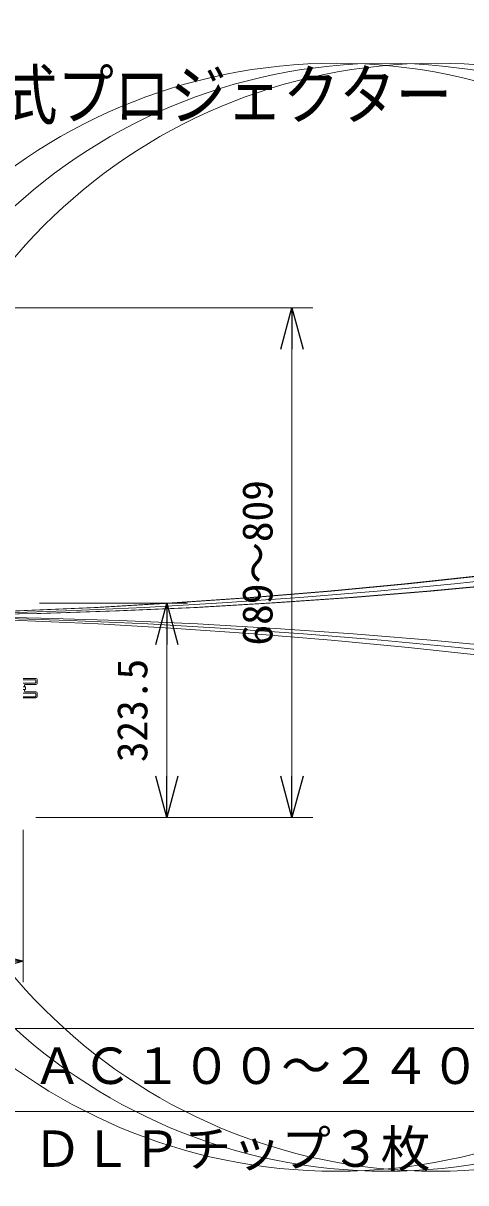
# Model space of a CAD drawing. Units: millimetres, scale not verified. Extents: x -772 to 708, y -714 to 761.
# Drawn here: x -20.6 to 6.1, y -10.8 to 59.2 of the extents above; entities that cross this region are included whole.
import ezdxf
from ezdxf.enums import TextEntityAlignment as Align

# ---------------------------------------------------------------- set-up
doc = ezdxf.new("R2010")
doc.units = ezdxf.units.MM
doc.header["$LTSCALE"] = 0.125
doc.layers.add('0-0_0', color=7, linetype='Continuous')
doc.layers.add('0-1_MOJI1', color=7, linetype='Continuous')
for name, color, linetype, lineweight in [('0-2_WAKU', 1, 'Continuous', 18), ('0-4_SUNPO', 3, 'Continuous', 18), ('0-5_GAIKEI', 1, 'Continuous', 18)]:
    doc.layers.add(name, color=color, linetype=linetype, lineweight=lineweight)
doc.styles.add('ＭＳ ゴシック', font='')
doc.styles.get('ＭＳ ゴシック').set_extended_font_data('MS Gothic')

# ---------------------------------------------------------------- blocks, each defined once
blk = doc.blocks.new('_Open30')
at = {"layer": '0-0_0'}
blk.add_line((0, 0), (-1, 0), dxfattribs=at)
blk.add_lwpolyline([(-1, 0.26795), (0, 0), (-1, -0.26795)], dxfattribs=at)
blk = doc.blocks.new('D1')
at = {"layer": '0-4_SUNPO'}
for p, q in [((44.9185, 211.6732), (53.8516, 211.6732)), ((52.6016, 201.2332), (52.6016, 209.1732)), ((44.6994, 198.7332), (53.8516, 198.7332))]:
    blk.add_line(p, q, dxfattribs=at)
at = {"layer": '0-4_SUNPO', "xscale": 2.5, "yscale": 2.5}
for p, rotation in [((52.6016, 211.6732), 90), ((52.6016, 198.7332), 270)]:
    blk.add_blockref('_Open30', p, dxfattribs=dict(at, rotation=rotation))
at = {"layer": '0-4_SUNPO', "color": 7, "style": 'ＭＳ ゴシック'}
blk.add_text('323.5', height=1.833, rotation=90, dxfattribs=at).set_placement((51.9766, 202.0782), align=Align.BOTTOM_LEFT)
blk = doc.blocks.new('D2')
at = {"layer": '0-4_SUNPO'}
for p, q in [((41.9814, 229.4932), (61.3977, 229.4932)), ((60.1477, 226.9932), (60.1477, 201.2332)), ((44.6994, 198.7332), (61.3977, 198.7332))]:
    blk.add_line(p, q, dxfattribs=at)
at = {"layer": '0-4_SUNPO', "xscale": 2.5, "yscale": 2.5}
for p, rotation in [((60.1477, 229.4932), 90), ((60.1477, 198.7332), 270)]:
    blk.add_blockref('_Open30', p, dxfattribs=dict(at, rotation=rotation))
at = {"layer": '0-4_SUNPO', "color": 7, "style": 'ＭＳ ゴシック'}
blk.add_text('689～809', height=1.833, rotation=90, dxfattribs=at).set_placement((59.5227, 209.1132), align=Align.BOTTOM_LEFT)
blk = doc.blocks.new('D4')
at = {"layer": '0-4_SUNPO'}
for p, q in [((20.8146, 198.0042), (20.8146, 188.8126)), ((43.9346, 198.0042), (43.9346, 188.8126)), ((23.3146, 190.0626), (41.4346, 190.0626))]:
    blk.add_line(p, q, dxfattribs=at)
at = {"layer": '0-4_SUNPO', "xscale": 2.5, "yscale": 2.5, "rotation": 180}
blk.add_blockref('_Open30', (20.8146, 190.0626), dxfattribs=at)
at = {"layer": '0-4_SUNPO', "xscale": 2.5, "yscale": 2.5}
blk.add_blockref('_Open30', (43.9346, 190.0626), dxfattribs=at)
at = {"layer": '0-4_SUNPO', "color": 7, "style": 'ＭＳ ゴシック'}
blk.add_text('578', height=1.833, dxfattribs=at).set_placement((30.4996, 190.6876), align=Align.BOTTOM_LEFT)

msp = doc.modelspace()

# ---------------------------------------------------------------- linework, layer by layer
at = {"layer": '0-2_WAKU', "color": 4}
msp.add_line((-62.5005, -1.4969), (62.4995, -1.4969), dxfattribs=at)
at = {"layer": '0-2_WAKU'}
msp.add_line((-62.5005, -6.4969), (62.4995, -6.4969), dxfattribs=at)
at = {"layer": '0-5_GAIKEI'}
for p, q in [((-20.5659, 19.6237), (-19.8045, 19.6237)), ((-19.845, 19.3462), (-20.5659, 19.3462)), ((-20.5658, 19.1224), (-20.4316, 19.1224)), ((-20.5657, 19.5519), (-19.845, 19.5519)), ((-20.5657, 18.9701), (-20.4316, 18.9701)), ((-20.4853, 19.1224), (-20.4853, 19.2256)), ((-20.4853, 18.9701), (-20.4853, 18.8579)), ((-19.8045, 19.2656), (-20.4453, 19.2656)), ((-20.4316, 19.1224), (-20.4316, 18.9701)), ((-19.805, 19.5119), (-19.805, 19.3862)), ((-19.7245, 19.5437), (-19.7245, 19.3456)), ((-20.5659, 18.7463), (-19.8449, 18.7463)), ((-20.5659, 18.5315), (-19.8449, 18.5315)), ((-20.5657, 18.4601), (-19.8045, 18.4601)), ((-19.8045, 18.8179), (-20.4453, 18.8179)), ((-19.8049, 18.7063), (-19.8049, 18.5715)), ((-19.7245, 18.7379), (-19.7245, 18.5401))]:
    msp.add_line(p, q, dxfattribs=at)
for centre, radius in [((-35.241, 392.0215), 368.5852), ((-35.011, 392.0216), 368.5852), ((-32.241, 392.0216), 368.5852), ((-29.241, 392.0216), 368.5852), ((-29.011, 392.0216), 368.5852), ((333.4793, 23.5313), 368.5852), ((339.4793, 23.5313), 368.5852), ((-1.6814, 23.3235), 33.4245), ((1.3186, 23.3235), 33.4245), ((4.3186, 23.3235), 33.4245), ((-35.011, -345.1889), 368.5852), ((-32.011, -345.1889), 368.5852), ((-29.011, -345.1889), 368.5852)]:
    msp.add_circle(centre, radius, dxfattribs=at)
for centre, radius, start, end in [((-19.8045, 19.5437), 0.08, 0, 90), ((-20.4453, 19.2256), 0.04, 90, 180), ((-19.845, 19.5119), 0.04, 0, 90), ((-19.845, 19.3862), 0.04, 270, 0), ((-19.8045, 19.3456), 0.08, 270, 0), ((-20.4453, 18.8579), 0.04, 180, 270), ((-19.8449, 18.7063), 0.04, 0, 90), ((-19.8449, 18.5715), 0.04, 270, 0), ((-19.8045, 18.7379), 0.08, 0, 90), ((-19.8045, 18.5401), 0.08, 270, 0)]:
    msp.add_arc(centre, radius, start, end, dxfattribs=at)

# ---------------------------------------------------------------- block references
at = {"layer": '0-4_SUNPO'}
for name in ['D2', 'D1', 'D4']:
    msp.add_blockref(name, (-64.5005, -187.4969), dxfattribs=at)

# ---------------------------------------------------------------- texts
at = {"layer": '0-1_MOJI1', "style": 'ＭＳ ゴシック', "width": 0.85}
msp.add_text('ＤＬＰ方式プロジェクター（レンズ無、天吊り金具付）', height=2.933, dxfattribs=at).set_placement((-35.5005, 52.5031), align=Align.BOTTOM_LEFT)
at = {"layer": '0-1_MOJI1', "style": 'ＭＳ ゴシック'}
for s, p in [('ＡＣ１００～２４０Ｖ\u3000５０Ｈｚ／６０Ｈｚ', (-20.0005, -5.4969)), ('ＤＬＰチップ３枚\u3000ＤＬＰ方式', (-20.0005, -10.4969))]:
    msp.add_text(s, height=2.199, dxfattribs=at).set_placement(p, align=Align.BOTTOM_LEFT)

doc.saveas('drawing.dxf')
